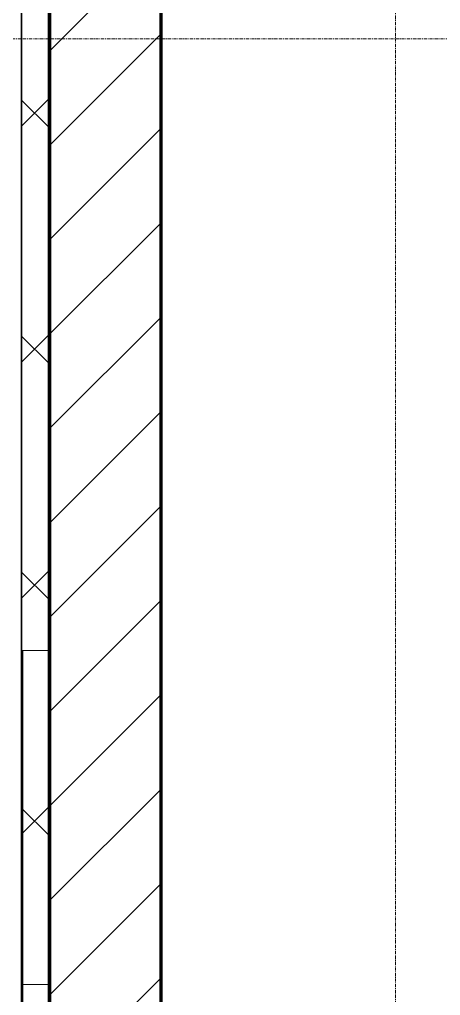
# Model space of a CAD drawing. Header units: millimetres. Extents: x -920231 to -841213, y -17301 to 22361.
# Drawn here: x -869556 to -868799, y -6041 to -4286 of the extents above; entities that cross this region are included whole.
import ezdxf

# ---------------------------------------------------------------- set-up
doc = ezdxf.new("R2010")
doc.units = ezdxf.units.MM
doc.linetypes.add('DPA_Grid _ Level 100', pattern=[10, 5.5, -1.6, 1.3, -1.6])
for name, color, linetype, lineweight in [('A-GLAZ-CURT', 2, 'Continuous', 9), ('A-WALL', 5, 'Continuous', 35), ('A-WALL-FNSH', 2, 'Continuous', 35), ('A-WALL-PATT', 1, 'Continuous', 35), ('S-GRID', 251, 'Continuous', 9)]:
    doc.layers.add(name, color=color, linetype=linetype, lineweight=lineweight)

# ---------------------------------------------------------------- blocks, each defined once
blk = doc.blocks.new('PPLS-PP19_Custom Tile Pattern - Custom Tile Pattern-V46-4230-01 ENLARGED MULTI-PURPOSE LEVEL - REFLECTED CEILING PLAN - SHEET 1')
at = {"layer": 'A-GLAZ-CURT'}
for p, q in [((-300, 0), (-202.3, 0)), ((-300, -2), (-300, 0)), ((-293.1, 0), (-275.8, 0)), ((-275.8, 0), (-293.1, 0)), ((-222.3, 0), (-205, 0)), ((-205, 0), (-222.3, 0)), ((-202.3, 0), (-202.3, -2)), ((-174.2, 0), (-140.7, 0)), ((-174.2, -2), (-174.2, 0)), ((-140.7, 0), (-140.7, -2)), ((-108.4, 0), (-81.7, 0)), ((-108.4, -2), (-108.4, 0)), ((-81.7, 0), (-81.7, -2)), ((-63.8, 0), (-38.4, 0)), ((-63.8, -2), (-63.8, 0)), ((-38.4, 0), (-38.4, -2)), ((-13.9, 0), (9, 0)), ((-13.9, -2), (-13.9, 0)), ((9, 0), (9, -2)), ((34.9, 0), (139.2, 0)), ((34.9, -2), (34.9, 0)), ((139.2, 0), (139.2, -2)), ((139.8, 0), (139.8, -2)), ((170.3, 0), (245, 0)), ((170.3, -2), (170.3, 0)), ((196, 0), (213.3, 0)), ((213.3, 0), (196, 0)), ((230.1, 0), (300, 0)), ((245, 0), (245, -2)), ((295.8, 0), (300, 0)), ((295.8, -2), (295.8, 0)), ((300, 0), (300, -2)), ((-300, -2), (300, -2)), ((-300, -50), (-300, -2)), ((-202.3, -2), (-300, -2)), ((-140.7, -2), (-174.2, -2)), ((-81.7, -2), (-108.4, -2)), ((-38.4, -2), (-63.8, -2)), ((9, -2), (-13.9, -2)), ((139.2, -2), (34.9, -2)), ((245, -2), (170.3, -2)), ((300, -2), (295.8, -2)), ((300, -2), (300, -50)), ((300, -50), (-300, -50))]:
    blk.add_line(p, q, dxfattribs=at)
at = {"layer": 'A-GLAZ-CURT', "flags": 128}
for points in [[(-300, 0), (-291.7, 0), (-283.6, 0), (-275.6, 0), (-267.8, 0), (-260.1, 0), (-252.6, 0), (-245.1, 0), (-237.8, 0), (-230.5, 0), (-223.3, 0), (-216.2, 0), (-209.2, 0), (-202.3, 0)], [(-226.1, 0), (-233, 0), (-239.9, 0), (-247, 0), (-254.2, 0), (-261.6, 0), (-269.1, 0), (-276.7, 0), (-284.4, 0), (-292.1, 0), (-300, 0)], [(-174.2, 0), (-179, 0), (-184, 0), (-189.3, 0), (-194.8, 0), (-200.7, 0), (-206.7, 0), (-213, 0), (-219.5, 0), (-225, 0)]]:
    blk.add_lwpolyline(points, dxfattribs=at)
at = {"layer": 'A-GLAZ-CURT'}
for points, knots in [([(-300, 0), (-284.7, 0), (-236.6, 0), (-184.2, 0), (-151.2, 0), (-140.7, 0)], [-5323.127839, -5323.127839, -5323.127839, -5323.127839, -4502.809032, -2700.551212, -1671.606487, -1671.606487, -1671.606487, -1671.606487]), ([(-225.5, 0), (-243.3, 0), (-267.2, 0), (-294.5, 0), (-300, 0)], [-14883.090856, -14883.090856, -14883.090856, -14883.090856, -13729.592194, -13439.944408, -13439.944408, -13439.944408, -13439.944408]), ([(-225, 0), (-228.8, 0), (-238.6, 0), (-255.2, 0), (-262.6, 0), (-264.9, 0), (-265.4, 0)], [-1062.354122, -1062.354122, -1062.354122, -1062.354122, -858.079193, -543.655514, -208.940337, 0, 0, 0, 0]), ([(-258.6, 0), (-257.9, 0), (-254.3, 0), (-242.2, 0), (-231.3, 0), (-225.2, 0)], [-5722.54675, -5722.54675, -5722.54675, -5722.54675, -5657.471696, -5413.335975, -5069.638732, -5069.638732, -5069.638732, -5069.638732]), ([(-133.8, 0), (-135.5, 0), (-137.8, 0), (-149.3, 0), (-162, 0), (-177.9, 0), (-199.5, 0), (-216.6, 0), (-231.3, 0), (-233.5, 0), (-234, 0)], [-2731.647847, -2731.647847, -2731.647847, -2731.647847, -2418.507304, -2308.929706, -2113.765672, -1763.376603, -1422.553702, -978.033455, -846.069444, -682.911962, -682.911962, -682.911962, -682.911962]), ([(-233.5, 0), (-233.4, 0), (-232.4, 0), (-230.7, 0), (-225.3, 0), (-223.6, 0)], [-455.274641, -455.274641, -455.274641, -455.274641, -440.605512, -119.536984, 0, 0, 0, 0]), ([(-143, 0), (-164, 0), (-190.9, 0), (-221.3, 0), (-225, 0)], [-16903.495882, -16903.495882, -16903.495882, -16903.495882, -15131.813646, -14894.375603, -14894.375603, -14894.375603, -14894.375603]), ([(-225, 0), (-224.1, 0), (-220, 0), (-213.1, 0), (-200.2, 0), (-185.8, 0), (-171.8, 0), (-158.7, 0), (-157.2, 0)], [-5065.834793, -5065.834793, -5065.834793, -5065.834793, -5017.494783, -4832.723979, -4666.091899, -4349.945572, -4000.813434, -3840.635403, -3840.635403, -3840.635403, -3840.635403]), ([(-142, 0), (-143.1, 0), (-147.7, 0), (-147.7, 0), (-158.7, 0), (-174, 0), (-185.6, 0), (-205.5, 0), (-218.6, 0), (-225, 0)], [-3046.080328, -3046.080328, -3046.080328, -3046.080328, -2919.378265, -2477.344047, -2237.412286, -2029.680487, -1755.085331, -1400.429864, -1062.575795, -1062.575795, -1062.575795, -1062.575795]), ([(-223.6, 0), (-219.4, 0), (-206.2, 0), (-188.6, 0), (-169, 0), (-154.5, 0), (-145.2, 0), (-141.9, 0)], [-5463.295695, -5463.295695, -5463.295695, -5463.295695, -5161.076232, -4739.070012, -4465.409639, -4149.119819, -3966.461196, -3966.461196, -3966.461196, -3966.461196]), ([(-152.3, 0), (-151, 0), (-148.2, 0), (-144.7, 0), (-142, 0)], [-3494.978217, -3494.978217, -3494.978217, -3494.978217, -3371.022232, -3264.540092, -3264.540092, -3264.540092, -3264.540092]), ([(-118.8, 0), (-121.9, 0), (-126.3, 0), (-137, 0), (-147.5, 0), (-150, 0), (-150.6, 0)], [-5938.474035, -5938.474035, -5938.474035, -5938.474035, -5700.061948, -5508.838257, -5298.784692, -5196.16478, -5196.16478, -5196.16478, -5196.16478]), ([(-150.3, 0), (-150.1, 0), (-147.7, 0), (-142.6, 0), (-127.3, 0), (-107.3, 0), (-90.4, 0), (-75.3, 0), (-68.4, 0), (-65.1, 0), (-63.6, 0)], [-4948.728362, -4948.728362, -4948.728362, -4948.728362, -4883.323924, -4440.880425, -4054.690705, -3793.097032, -3402.597032, -3144.956779, -3050.982048, -2969.237017, -2969.237017, -2969.237017, -2969.237017]), ([(-26.8, 0), (-27.8, 0), (-36.2, 0), (-53.5, 0), (-78.2, 0), (-110.9, 0), (-130.5, 0), (-147.7, 0), (-149.1, 0)], [-8718.362214, -8718.362214, -8718.362214, -8718.362214, -8532.293389, -8073.216054, -7508.296369, -7004.680444, -6449.282163, -6277.220794, -6277.220794, -6277.220794, -6277.220794]), ([(-148.2, 0), (-146.9, 0), (-144.4, 0), (-142.5, 0), (-141.9, 0)], [-6162.058746, -6162.058746, -6162.058746, -6162.058746, -6017.569127, -5937.86522, -5937.86522, -5937.86522, -5937.86522]), ([(-86.2, 0), (-91.4, 0), (-104.1, 0), (-122.6, 0), (-139, 0), (-146.1, 0), (-146.9, 0)], [-1681.3698, -1681.3698, -1681.3698, -1681.3698, -1374.161226, -945.742622, -741.901385, -489.130243, -489.130243, -489.130243, -489.130243]), ([(-146.7, 0), (-146.6, 0), (-145.5, 0), (-135.7, 0), (-128.3, 0), (-125.2, 0)], [-420.34245, -420.34245, -420.34245, -420.34245, -406.956646, -290.263673, 0, 0, 0, 0]), ([(-108.4, 0), (-116.5, 0), (-127.6, 0), (-139.5, 0), (-141.9, 0)], [-17961.803277, -17961.803277, -17961.803277, -17961.803277, -17136.203329, -16932.747401, -16932.747401, -16932.747401, -16932.747401]), ([(-141.7, 0), (-139, 0), (-136.9, 0), (-133.9, 0), (-128.8, 0), (-126.5, 0)], [-5928.486305, -5928.486305, -5928.486305, -5928.486305, -5560.701257, -5364.112219, -5231.017328, -5231.017328, -5231.017328, -5231.017328]), ([(-140.8, 0), (-139, 0), (-133.9, 0), (-127.3, 0), (-124.2, 0), (-123.4, 0), (-123.3, 0)], [-3945.713557, -3945.713557, -3945.713557, -3945.713557, -3839.893365, -3647.167523, -3488.92562, -3439.852845, -3439.852845, -3439.852845, -3439.852845]), ([(-134.2, 0), (-133.4, 0), (-130.4, 0), (-117.3, 0), (-95.5, 0), (-85, 0), (-81.7, 0)], [-7671.276312, -7671.276312, -7671.276312, -7671.276312, -7293.749979, -6839.55839, -6236.997189, -5931.848349, -5931.848349, -5931.848349, -5931.848349]), ([(-127.4, 0), (-131.6, 0), (-133.1, 0), (-134.1, 0), (-134.1, 0)], [-8540.990293, -8540.990293, -8540.990293, -8540.990293, -8266.114998, -8251.085632, -8251.085632, -8251.085632, -8251.085632]), ([(-120.1, 0), (-120.1, 0), (-120.2, 0), (-121.3, 0), (-129.2, 0), (-133.8, 0)], [-2933.992132, -2933.992132, -2933.992132, -2933.992132, -2920.575025, -2840.280255, -2731.647847, -2731.647847, -2731.647847, -2731.647847]), ([(-113.4, 0), (-113.5, 0), (-114.1, 0), (-119.7, 0), (-125.4, 0), (-127, 0), (-127.4, 0)], [-323.250712, -323.250712, -323.250712, -323.250712, -282.672656, -98.539552, -24.539552, 0, 0, 0, 0]), ([(-126.5, 0), (-122.4, 0), (-108.7, 0), (-86.7, 0), (-63.4, 0), (-54.4, 0), (-48.5, 0), (-30.8, 0), (-18, 0), (8.6, 0), (15, 0), (22.9, 0), (31, 0), (39, 0), (51.2, 0), (58.7, 0), (61.3, 0), (61.5, 0)], [-5231.017328, -5231.017328, -5231.017328, -5231.017328, -4994.692869, -4542.524482, -4008.285538, -3689.699207, -3546.54457, -3315.260113, -2864.387349, -2439.246196, -2084.094819, -1956.422387, -1818.904206, -1645.594513, -1443.202566, -1228.752106, -1120.932285, -1120.932285, -1120.932285, -1120.932285]), ([(-125.2, 0), (-124.9, 0), (-122, 0), (-113, 0), (-98.9, 0), (-85.3, 0), (-71.7, 0), (-65.9, 0), (-65.1, 0)], [-3362.7396, -3362.7396, -3362.7396, -3362.7396, -3342.215224, -3074.362186, -2902.289527, -2605.247022, -2322.099534, -2241.8264, -2241.8264, -2241.8264, -2241.8264]), ([(-122.1, 0), (-122, 0), (-121.7, 0), (-121.2, 0), (-120.9, 0)], [-3136.336417, -3136.336417, -3136.336417, -3136.336417, -3110.304437, -3035.164275, -3035.164275, -3035.164275, -3035.164275]), ([(-58.9, 0), (-59.7, 0), (-65.8, 0), (-81.2, 0), (-99.5, 0), (-114, 0), (-117.3, 0), (-118.8, 0)], [-1109.939601, -1109.939601, -1109.939601, -1109.939601, -1060.00838, -740.068933, -229.489605, -116.330425, 0, 0, 0, 0]), ([(-63.8, 0), (-70, 0), (-86.3, 0), (-107.8, 0), (-116.8, 0), (-117.7, 0)], [-2747.631049, -2747.631049, -2747.631049, -2747.631049, -2193.204658, -1433.981041, -969.752135, -969.752135, -969.752135, -969.752135]), ([(-117.7, 0), (-117.1, 0), (-114.7, 0), (-113.4, 0), (-113.4, 0)], [-808.126779, -808.126779, -808.126779, -808.126779, -394.672656, -330.797262, -330.797262, -330.797262, -330.797262]), ([(-115.8, 0), (-115, 0), (-110.4, 0), (-96.8, 0), (-71.3, 0), (-42.5, 0), (-12.8, 0), (4.2, 0), (9.6, 0), (10.1, 0), (10.2, 0)], [-5724.064692, -5724.064692, -5724.064692, -5724.064692, -5430.283136, -5103.229623, -4799.173296, -4065.652676, -3589.737505, -3285.047089, -3066.359526, -3044.715262, -3044.715262, -3044.715262, -3044.715262]), ([(-58.9, 0), (-63.3, 0), (-76, 0), (-94, 0), (-112, 0), (-114.9, 0), (-115.6, 0)], [-1445.987834, -1445.987834, -1445.987834, -1445.987834, -1208.454564, -789.402658, -501.969187, -243.577221, -243.577221, -243.577221, -243.577221]), ([(-64, 0), (-64.1, 0), (-72.5, 0), (-80.6, 0), (-86.2, 0)], [-2171.769325, -2171.769325, -2171.769325, -2171.769325, -2007.031671, -1681.3698, -1681.3698, -1681.3698, -1681.3698]), ([(-59.4, 0), (-62.1, 0), (-71.8, 0), (-77.8, 0), (-82.7, 0), (-83.3, 0), (-83.3, 0)], [-2144.571912, -2144.571912, -2144.571912, -2144.571912, -2006.592567, -1646.621388, -1424.436217, -1393.971743, -1393.971743, -1393.971743, -1393.971743]), ([(-83.3, 0), (-83.3, 0), (-82.9, 0), (-76.1, 0), (-63, 0), (-48.1, 0), (-36.5, 0), (-33.6, 0), (-29.9, 0), (-28.6, 0)], [-1393.4169, -1393.4169, -1393.4169, -1393.4169, -1353.722004, -1274.333717, -1073.56893, -651.549973, -296.515819, -83.513472, 0, 0, 0, 0]), ([(31.2, 0), (26, 0), (12, 0), (-16.9, 0), (-47.4, 0), (-65.3, 0), (-66.3, 0), (-66.3, 0)], [-4496.803627, -4496.803627, -4496.803627, -4496.803627, -4222.080604, -3745.412743, -2981.410125, -2542.574734, -2526.906796, -2526.906796, -2526.906796, -2526.906796]), ([(-65.5, 0), (-65.3, 0), (-63.8, 0), (-61.9, 0), (-60, 0)], [-2362.748727, -2362.748727, -2362.748727, -2362.748727, -2315.303971, -2034.432589, -2034.432589, -2034.432589, -2034.432589]), ([(-59, 0), (-57.7, 0), (-51.7, 0), (-43.5, 0), (-38.4, 0)], [-1983.915138, -1983.915138, -1983.915138, -1983.915138, -1809.437387, -1213.642243, -1213.642243, -1213.642243, -1213.642243]), ([(-29, 0), (-34, 0), (-43.7, 0), (-53.6, 0), (-58.7, 0), (-58.9, 0)], [-2680.714891, -2680.714891, -2680.714891, -2680.714891, -2413.671296, -2161.752162, -2152.844946, -2152.844946, -2152.844946, -2152.844946]), ([(-36.3, 0), (-36.4, 0), (-37.3, 0), (-45, 0), (-46, 0), (-54, 0), (-58.7, 0)], [-1855.773136, -1855.773136, -1855.773136, -1855.773136, -1810.870157, -1672.078046, -1405.135169, -1113.463882, -1113.463882, -1113.463882, -1113.463882]), ([(9.3, 0), (9.1, 0), (7.6, 0), (2.6, 0), (-12.2, 0), (-25.6, 0), (-40, 0), (-51.8, 0), (-57.9, 0), (-58, 0)], [-2922.926651, -2922.926651, -2922.926651, -2922.926651, -2882.788014, -2720.818881, -2518.50168, -2125.455881, -1792.521578, -1466.981642, -1461.463326, -1461.463326, -1461.463326, -1461.463326]), ([(-57.9, 0), (-56.6, 0), (-54.4, 0), (-45.2, 0), (-40.8, 0), (-40.5, 0), (-40.4, 0)], [-2845.518808, -2845.518808, -2845.518808, -2845.518808, -2734.127174, -2474.780881, -2410.990208, -2350.645972, -2350.645972, -2350.645972, -2350.645972]), ([(76.6, 0), (74.8, 0), (67.7, 0), (53.5, 0), (37, 0), (24.1, 0), (12.8, 0), (-2.9, 0), (-20.6, 0), (-32.8, 0), (-44.9, 0), (-51.4, 0), (-51.8, 0)], [-3095.572228, -3095.572228, -3095.572228, -3095.572228, -2950.589685, -2634.532728, -2313.748533, -2106.613311, -1925.670641, -1617.263037, -1290.787923, -1039.307308, -819.71621, -644.910881, -644.910881, -644.910881, -644.910881]), ([(-51.8, 0), (-51.8, 0), (-51.8, 0), (-47.4, 0), (-46, 0), (-40.2, 0), (-36.8, 0)], [-632.814994, -632.814994, -632.814994, -632.814994, -627.965721, -508.377888, -260.442412, 0, 0, 0, 0]), ([(-36.8, 0), (-32.4, 0), (-19.2, 0), (8.8, 0), (43.4, 0), (70.9, 0), (82.1, 0), (83.7, 0)], [-6191.144455, -6191.144455, -6191.144455, -6191.144455, -5862.463379, -5340.621928, -4573.028122, -4094.177415, -3869.465285, -3869.465285, -3869.465285, -3869.465285]), ([(-36.3, 0), (-36.3, 0), (-34.7, 0), (-28.9, 0), (-27, 0), (-26.5, 0)], [-9150.272121, -9150.272121, -9150.272121, -9150.272121, -9057.163041, -8919.836787, -8834.607043, -8834.607043, -8834.607043, -8834.607043]), ([(30.8, 0), (29.3, 0), (20.1, 0), (3.5, 0), (-16.6, 0), (-34.8, 0), (-36, 0)], [-10462.034656, -10462.034656, -10462.034656, -10462.034656, -10363.088938, -9884.23066, -9424.652049, -9182.880979, -9182.880979, -9182.880979, -9182.880979]), ([(-33.3, 0), (-33.3, 0), (-32.9, 0), (-31.2, 0), (-30.5, 0)], [-2415.024266, -2415.024266, -2415.024266, -2415.024266, -2357.633367, -2323.618664, -2323.618664, -2323.618664, -2323.618664]), ([(70.6, 0), (66.2, 0), (55.8, 0), (39.6, 0), (24.7, 0), (2.6, 0), (-17.8, 0), (-30.6, 0), (-31.8, 0), (-32, 0)], [-4647.237329, -4647.237329, -4647.237329, -4647.237329, -4326.416877, -4098.545751, -3766.694881, -3333.063701, -2994.501669, -2698.150104, -2614.070998, -2614.070998, -2614.070998, -2614.070998]), ([(-30.6, 0), (-29.5, 0), (-23.4, 0), (-15.8, 0), (-15.2, 0)], [-54150.414002, -54150.414002, -54150.414002, -54150.414002, -53749.15266, -53717.791567, -53717.791567, -53717.791567, -53717.791567]), ([(-13.9, 0), (-15.1, 0), (-18.4, 0), (-26.3, 0), (-30, 0), (-30.5, 0)], [-55123.81448, -55123.81448, -55123.81448, -55123.81448, -54789.006179, -54461.685999, -54258.56961, -54258.56961, -54258.56961, -54258.56961]), ([(-30.5, 0), (-27.1, 0), (-17.8, 0), (6, 0), (22.1, 0), (37.4, 0), (45.9, 0), (57.8, 0), (64.5, 0), (72.7, 0), (75.2, 0), (76, 0), (76.2, 0)], [-2323.618664, -2323.618664, -2323.618664, -2323.618664, -2142.497158, -1716.209403, -1206.526904, -1089.329421, -901.315459, -753.071572, -495.328968, -421.953223, -334.951786, -290.452333, -290.452333, -290.452333, -290.452333]), ([(8.3, 0), (8.2, 0), (7.2, 0), (0.3, 0), (-13.9, 0), (-24.9, 0), (-29, 0)], [-3574.286521, -3574.286521, -3574.286521, -3574.286521, -3526.962355, -3285.499107, -2903.012179, -2680.714891, -2680.714891, -2680.714891, -2680.714891]), ([(-28.6, 0), (-26.9, 0), (-20.3, 0), (-11.5, 0), (2.1, 0), (13.2, 0), (21.1, 0), (24.3, 0), (24.6, 0)], [-5361.429781, -5361.429781, -5361.429781, -5361.429781, -5261.36855, -5050.479954, -4785.90057, -4596.498881, -4445.288762, -4390.018769, -4390.018769, -4390.018769, -4390.018769]), ([(-15.2, 0), (-13.1, 0), (7.5, 0), (42.8, 0), (88.7, 0), (120.6, 0), (138.3, 0), (138.5, 0)], [-461.142613, -461.142613, -461.142613, -461.142613, -429.606584, -390.253598, -346.313304, -291.370682, -290.5735, -290.5735, -290.5735, -290.5735]), ([(103.1, 0), (101.1, 0), (86.3, 0), (63.3, 0), (35.8, 0), (18.6, 0), (11.6, 0), (9, 0)], [-375.435014, -375.435014, -375.435014, -375.435014, -369.147452, -330.153101, -307.516438, -285.83788, -269.307637, -269.307637, -269.307637, -269.307637]), ([(24.4, 0), (24.1, 0), (20.8, 0), (15.5, 0), (10.8, 0), (9.6, 0)], [-4349.978466, -4349.978466, -4349.978466, -4349.978466, -4306.476363, -4080.000647, -3772.857994, -3772.857994, -3772.857994, -3772.857994]), ([(18.2, 0), (19.1, 0), (22.1, 0), (23.8, 0), (24.3, 0)], [-5700.113719, -5700.113719, -5700.113719, -5700.113719, -5554.232259, -5468.657633, -5468.657633, -5468.657633, -5468.657633]), ([(114.4, 0), (114.2, 0), (112.1, 0), (105.4, 0), (92.4, 0), (85.6, 0), (74.4, 0), (62.3, 0), (51.8, 0), (43.8, 0), (29.5, 0), (20.7, 0), (18.9, 0), (18.2, 0)], [-8148.58938, -8148.58938, -8148.58938, -8148.58938, -8105.191388, -7723.759874, -7531.75727, -7135.649961, -6924.452779, -6738.82075, -6548.303034, -6314.283804, -6135.05769, -5972.647715, -5832.674503, -5832.674503, -5832.674503, -5832.674503]), ([(27.4, 0), (27.9, 0), (29.5, 0), (38.1, 0), (53.4, 0), (71.7, 0), (84.8, 0), (86, 0), (92.5, 0), (94.3, 0)], [-5037.309798, -5037.309798, -5037.309798, -5037.309798, -4887.603822, -4705.298446, -4353.683244, -3960.84581, -3759.045785, -3336.541051, -2783.776468, -2783.776468, -2783.776468, -2783.776468]), ([(53.2, 0), (53.1, 0), (52.2, 0), (45, 0), (36.5, 0), (30.8, 0)], [-622.740158, -622.740158, -622.740158, -622.740158, -566.066452, -360.610861, 0, 0, 0, 0]), ([(136.4, 0), (121.7, 0), (86.9, 0), (51.2, 0), (31.2, 0)], [-106.750556, -106.750556, -106.750556, -106.750556, -59.610984, 0, 0, 0, 0]), ([(34.9, 0), (38.3, 0), (49.1, 0), (71.9, 0), (93.4, 0), (104.7, 0), (106.1, 0)], [-133.562983, -133.562983, -133.562983, -133.562983, -118.513713, -97.899267, -63.759246, -58.924846, -58.924846, -58.924846, -58.924846]), ([(168.4, 0), (167.7, 0), (162.5, 0), (147, 0), (109.8, 0), (76.9, 0), (57.8, 0), (46.5, 0), (41.2, 0), (36, 0), (35.5, 0), (35.5, 0)], [-543.375029, -543.375029, -543.375029, -543.375029, -530.793311, -458.593899, -401.860199, -357.622665, -341.267687, -334.000314, -326.15566, -319.318397, -317.489778, -317.489778, -317.489778, -317.489778]), ([(36.3, 0), (37.8, 0), (48.8, 0), (64.8, 0), (87.2, 0), (101.5, 0), (106.5, 0)], [-314.598523, -314.598523, -314.598523, -314.598523, -305.899624, -287.17622, -249.500363, -226.039875, -226.039875, -226.039875, -226.039875]), ([(61.5, 0), (61.5, 0), (61.2, 0), (54.6, 0), (53.7, 0), (53.6, 0)], [-1113.311073, -1113.311073, -1113.311073, -1113.311073, -1096.402191, -891.204116, -747.28819, -747.28819, -747.28819, -747.28819]), ([(76.2, 0), (75.6, 0), (73.6, 0), (71, 0), (70.6, 0)], [-193.634889, -193.634889, -193.634889, -193.634889, -31.537676, 0, 0, 0, 0]), ([(94.4, 0), (94.4, 0), (94.6, 0), (99.1, 0), (109, 0), (120.8, 0), (139.9, 0), (163.3, 0), (185.2, 0), (193.6, 0), (194.7, 0), (194.8, 0)], [-2348.345796, -2348.345796, -2348.345796, -2348.345796, -2310.419338, -2233.599744, -2052.234781, -1843.028543, -1530.39897, -1095.004608, -529.74427, -295.064701, -265.121568, -265.121568, -265.121568, -265.121568]), ([(106.7, 0), (106.4, 0), (105.5, 0), (105.2, 0), (105.2, 0)], [-8983.917741, -8983.917741, -8983.917741, -8983.917741, -8966.157302, -8929.495943, -8929.495943, -8929.495943, -8929.495943]), ([(107.2, 0), (113.5, 0), (126.5, 0), (132.4, 0), (134.6, 0)], [-224.831837, -224.831837, -224.831837, -224.831837, -194.761443, -152.241002, -152.241002, -152.241002, -152.241002]), ([(107.2, 0), (112.6, 0), (119, 0), (128.8, 0), (129, 0), (129, 0)], [-57.696649, -57.696649, -57.696649, -57.696649, -39.050993, -35.895543, -35.445596, -35.445596, -35.445596, -35.445596]), ([(129, 0), (129, 0), (124.4, 0), (122.4, 0), (116, 0), (110.6, 0), (107.2, 0)], [-35.354907, -35.354907, -35.354907, -35.354907, -31.430235, -22.807238, -15.488593, -4.371226, -4.371226, -4.371226, -4.371226]), ([(107.8, 0), (108, 0), (111.4, 0), (112.7, 0), (113.6, 0)], [-8834.78638, -8834.78638, -8834.78638, -8834.78638, -8814.835624, -8577.462505, -8577.462505, -8577.462505, -8577.462505]), ([(157.9, 0), (156.8, 0), (151.7, 0), (143.3, 0), (134, 0), (126.2, 0), (118.6, 0), (114.2, 0), (112.2, 0), (108.1, 0), (108, 0)], [-10292.955006, -10292.955006, -10292.955006, -10292.955006, -10098.273015, -9847.788484, -9677.714971, -9567.007022, -9453.21225, -9220.200448, -9012.77275, -9006.33563, -9006.33563, -9006.33563, -9006.33563]), ([(193.8, 0), (193.3, 0), (190.1, 0), (183.1, 0), (171, 0), (161.9, 0), (161.3, 0), (158.4, 0), (157.9, 0), (157.8, 0)], [-11665.349007, -11665.349007, -11665.349007, -11665.349007, -11565.880756, -11105.624034, -10839.086983, -10768.332124, -10666.779182, -10580.760289, -10550.278881, -10550.278881, -10550.278881, -10550.278881]), ([(300, 0), (286.5, 0), (254.2, 0), (207.1, 0), (177.4, 0), (159.3, 0), (158.3, 0), (158.3, 0)], [-285.253232, -285.253232, -285.253232, -285.253232, -244.693688, -187.987675, -143.776725, -129.632772, -123.352749, -123.352749, -123.352749, -123.352749]), ([(159.1, 0), (159.1, 0), (160.8, 0), (165.2, 0), (174.2, 0), (186, 0), (208.8, 0), (219.4, 0), (230.1, 0)], [-115.643202, -115.643202, -115.643202, -115.643202, -114.681583, -87.660824, -65.295536, -41.623857, -24.459831, 0, 0, 0, 0]), ([(215.2, 0), (214.6, 0), (210.5, 0), (204, 0), (187.5, 0), (175.3, 0), (169.5, 0)], [-203.825446, -203.825446, -203.825446, -203.825446, -198.527383, -184.406837, -162.427601, -142.916156, -142.916156, -142.916156, -142.916156]), ([(170.3, 0), (170.4, 0), (171.5, 0), (172.2, 0), (172.4, 0)], [-59.471458, -59.471458, -59.471458, -59.471458, -56.742688, -29.735729, -29.735729, -29.735729, -29.735729]), ([(172.1, 0), (177.7, 0), (187.9, 0), (201.1, 0), (207.5, 0), (214, 0), (215.1, 0)], [-255.364076, -255.364076, -255.364076, -255.364076, -237.955587, -223.92608, -215.862851, -208.75215, -208.75215, -208.75215, -208.75215]), ([(273.3, 0), (270.3, 0), (253.2, 0), (230.5, 0), (220, 0), (219, 0)], [-12061.245741, -12061.245741, -12061.245741, -12061.245741, -11905.454923, -11162.864862, -10859.773777, -10859.773777, -10859.773777, -10859.773777]), ([(219.8, 0), (220.8, 0), (227.7, 0), (240.3, 0), (245, 0)], [-10674.31991, -10674.31991, -10674.31991, -10674.31991, -10511.382485, -9932.504441, -9932.504441, -9932.504441, -9932.504441]), ([(284.8, 0), (284.8, 0), (285.2, 0), (287.5, 0), (293.6, 0), (297.8, 0), (300, 0)], [-4096.535135, -4096.535135, -4096.535135, -4096.535135, -4053.389046, -3959.664717, -3862.421465, -3746.95702, -3746.95702, -3746.95702, -3746.95702]), ([(295.8, 0), (294.2, 0), (290.9, 0), (286.7, 0), (285.8, 0)], [-4679.165325, -4679.165325, -4679.165325, -4679.165325, -4358.271401, -4213.061173, -4213.061173, -4213.061173, -4213.061173])]:
    blk.add_open_spline(points, degree=3, knots=knots, dxfattribs=at)
for points in [[(-141.9, 0), (-141, 0), (-139.9, 0), (-138.6, 0)], [(-137.9, 0), (-139.2, 0), (-140.5, 0), (-141.7, 0)], [(-63.6, 0), (-61.8, 0), (-60, 0), (-58.7, 0)], [(-39.8, 0), (-39.1, 0), (-38.1, 0), (-37.4, 0)], [(24.9, 0), (25.5, 0), (25.9, 0), (26.1, 0)], [(80.3, 0), (79.6, 0), (78.3, 0), (76.6, 0)], [(84.1, 0), (83.5, 0), (82.4, 0), (81.7, 0)], [(106.8, 0), (105.6, 0), (104.3, 0), (103.1, 0)], [(105.3, 0), (105.4, 0), (106.2, 0), (107, 0)], [(195.1, 0), (194.9, 0), (194.4, 0), (193.8, 0)], [(300, 0), (291.2, 0), (282.4, 0), (273.5, 0)]]:
    blk.add_open_spline(points, degree=3, dxfattribs=at)
blk = doc.blocks.new('PPLS-PP19_Custom Tile Pattern - Custom Tile Pattern-V47-4230-01 ENLARGED MULTI-PURPOSE LEVEL - REFLECTED CEILING PLAN - SHEET 1')
at = {"layer": 'A-GLAZ-CURT'}
for p, q in [((-300, 0), (-202.3, 0)), ((-300, -2), (-300, 0)), ((-293.1, 0), (-275.8, 0)), ((-275.8, 0), (-293.1, 0)), ((-222.3, 0), (-205, 0)), ((-205, 0), (-222.3, 0)), ((-202.3, 0), (-202.3, -2)), ((-174.2, 0), (-140.7, 0)), ((-174.2, -2), (-174.2, 0)), ((-140.7, 0), (-140.7, -2)), ((-108.4, 0), (-81.7, 0)), ((-108.4, -2), (-108.4, 0)), ((-81.7, 0), (-81.7, -2)), ((-63.8, 0), (-38.4, 0)), ((-63.8, -2), (-63.8, 0)), ((-38.4, 0), (-38.4, -2)), ((-13.9, 0), (9, 0)), ((-13.9, -2), (-13.9, 0)), ((9, 0), (9, -2)), ((34.9, 0), (139.2, 0)), ((34.9, -2), (34.9, 0)), ((139.2, 0), (139.2, -2)), ((139.8, 0), (139.8, -2)), ((170.3, 0), (245, 0)), ((170.3, -2), (170.3, 0)), ((196, 0), (213.3, 0)), ((213.3, 0), (196, 0)), ((230.1, 0), (300, 0)), ((245, 0), (245, -2)), ((295.8, 0), (300, 0)), ((295.8, -2), (295.8, 0)), ((300, 0), (300, -2)), ((-300, -2), (300, -2)), ((-300, -50), (-300, -2)), ((-202.3, -2), (-300, -2)), ((-140.7, -2), (-174.2, -2)), ((-81.7, -2), (-108.4, -2)), ((-38.4, -2), (-63.8, -2)), ((9, -2), (-13.9, -2)), ((139.2, -2), (34.9, -2)), ((245, -2), (170.3, -2)), ((300, -2), (295.8, -2)), ((300, -2), (300, -50)), ((300, -50), (-300, -50))]:
    blk.add_line(p, q, dxfattribs=at)
at = {"layer": 'A-GLAZ-CURT', "flags": 128}
for points in [[(-300, 0), (-291.7, 0), (-283.6, 0), (-275.6, 0), (-267.8, 0), (-260.1, 0), (-252.6, 0), (-245.1, 0), (-237.8, 0), (-230.5, 0), (-223.3, 0), (-216.2, 0), (-209.2, 0), (-202.3, 0)], [(-174.2, 0), (-179, 0), (-184, 0), (-189.3, 0), (-194.8, 0), (-200.7, 0), (-206.7, 0), (-213, 0), (-219.5, 0), (-226.1, 0), (-233, 0), (-239.9, 0), (-247, 0), (-254.2, 0), (-261.6, 0), (-269.1, 0), (-276.7, 0), (-284.4, 0), (-292.1, 0), (-300, 0)]]:
    blk.add_lwpolyline(points, dxfattribs=at)
at = {"layer": 'A-GLAZ-CURT'}
for points, knots in [([(-300, 0), (-284.7, 0), (-265.2, 0), (-247.5, 0), (-243.6, 0)], [-5323.127839, -5323.127839, -5323.127839, -5323.127839, -4502.809032, -4264.555545, -4264.555545, -4264.555545, -4264.555545]), ([(-243.8, 0), (-256.3, 0), (-274.5, 0), (-294.5, 0), (-300, 0)], [-14498.251803, -14498.251803, -14498.251803, -14498.251803, -13729.592194, -13439.944408, -13439.944408, -13439.944408, -13439.944408]), ([(-137.9, 0), (-140.6, 0), (-147.7, 0), (-147.7, 0), (-158.7, 0), (-174, 0), (-185.6, 0), (-209.8, 0), (-232, 0), (-255.2, 0), (-262.6, 0), (-264.9, 0), (-265.4, 0)], [-3187.727384, -3187.727384, -3187.727384, -3187.727384, -2919.378265, -2477.344047, -2237.412286, -2029.680487, -1755.085331, -1400.429864, -858.079193, -543.655514, -208.940337, 0, 0, 0, 0]), ([(-258.6, 0), (-257.9, 0), (-254.3, 0), (-248.6, 0), (-244, 0)], [-5722.54675, -5722.54675, -5722.54675, -5722.54675, -5657.471696, -5413.335975, -5413.335975, -5413.335975, -5413.335975]), ([(-160.7, 0), (-177.1, 0), (-203.6, 0), (-233.4, 0), (-243.7, 0)], [-16422.447066, -16422.447066, -16422.447066, -16422.447066, -15131.813646, -14501.277912, -14501.277912, -14501.277912, -14501.277912]), ([(-243.7, 0), (-236.5, 0), (-225.9, 0), (-213.1, 0), (-200.2, 0), (-185.8, 0), (-173.1, 0), (-162.5, 0), (-160.8, 0)], [-5406.318065, -5406.318065, -5406.318065, -5406.318065, -5017.494783, -4832.723979, -4666.091899, -4349.945572, -4000.813434, -3917.448111, -3917.448111, -3917.448111, -3917.448111]), ([(-242.9, 0), (-217.6, 0), (-181.2, 0), (-151.2, 0), (-140.7, 0)], [-4249.150971, -4249.150971, -4249.150971, -4249.150971, -2700.551212, -1671.606487, -1671.606487, -1671.606487, -1671.606487]), ([(-133.8, 0), (-135.5, 0), (-137.8, 0), (-149.3, 0), (-162, 0), (-177.9, 0), (-199.5, 0), (-216.6, 0), (-231.3, 0), (-233.5, 0), (-234, 0)], [-2731.647847, -2731.647847, -2731.647847, -2731.647847, -2418.507304, -2308.929706, -2113.765672, -1763.376603, -1422.553702, -978.033455, -846.069444, -682.911962, -682.911962, -682.911962, -682.911962]), ([(-233.5, 0), (-233.4, 0), (-232.4, 0), (-230.7, 0), (-225.3, 0), (-223.6, 0)], [-455.274641, -455.274641, -455.274641, -455.274641, -440.605512, -119.536984, 0, 0, 0, 0]), ([(-223.6, 0), (-219.4, 0), (-206.2, 0), (-188.6, 0), (-169, 0), (-152.1, 0), (-136.8, 0), (-127.3, 0), (-124.2, 0), (-123.4, 0), (-123.3, 0)], [-5463.295695, -5463.295695, -5463.295695, -5463.295695, -5161.076232, -4739.070012, -4465.409639, -4149.119819, -3839.893365, -3647.167523, -3488.92562, -3439.852845, -3439.852845, -3439.852845, -3439.852845]), ([(-108.4, 0), (-116.5, 0), (-133, 0), (-151.6, 0), (-160.6, 0)], [-17961.803277, -17961.803277, -17961.803277, -17961.803277, -17136.203329, -16424.526067, -16424.526067, -16424.526067, -16424.526067]), ([(-152.3, 0), (-151, 0), (-147.7, 0), (-143.6, 0), (-138.6, 0)], [-3494.978217, -3494.978217, -3494.978217, -3494.978217, -3371.022232, -3227.460399, -3227.460399, -3227.460399, -3227.460399]), ([(-118.8, 0), (-121.9, 0), (-126.3, 0), (-137, 0), (-147.5, 0), (-150, 0), (-150.6, 0)], [-5938.474035, -5938.474035, -5938.474035, -5938.474035, -5700.061948, -5508.838257, -5298.784692, -5196.16478, -5196.16478, -5196.16478, -5196.16478]), ([(-150.3, 0), (-150.1, 0), (-147.7, 0), (-142.6, 0), (-127.3, 0), (-107.3, 0), (-92, 0), (-80.7, 0), (-77.5, 0)], [-4948.728362, -4948.728362, -4948.728362, -4948.728362, -4883.323924, -4440.880425, -4054.690705, -3793.097032, -3402.597032, -3232.551396, -3232.551396, -3232.551396, -3232.551396]), ([(-77.8, 0), (-78.7, 0), (-88.6, 0), (-110.9, 0), (-130.5, 0), (-147.7, 0), (-149.1, 0)], [-7555.913918, -7555.913918, -7555.913918, -7555.913918, -7508.296369, -7004.680444, -6449.282163, -6277.220794, -6277.220794, -6277.220794, -6277.220794]), ([(-148.2, 0), (-146.9, 0), (-140.1, 0), (-137.3, 0), (-133.9, 0), (-128.8, 0), (-126.5, 0)], [-6162.058746, -6162.058746, -6162.058746, -6162.058746, -6017.569127, -5560.701257, -5364.112219, -5231.017328, -5231.017328, -5231.017328, -5231.017328]), ([(-86.2, 0), (-91.4, 0), (-104.1, 0), (-122.6, 0), (-139, 0), (-146.1, 0), (-146.9, 0)], [-1681.3698, -1681.3698, -1681.3698, -1681.3698, -1374.161226, -945.742622, -741.901385, -489.130243, -489.130243, -489.130243, -489.130243]), ([(-146.7, 0), (-146.6, 0), (-145.5, 0), (-135.7, 0), (-128.3, 0), (-125.2, 0)], [-420.34245, -420.34245, -420.34245, -420.34245, -406.956646, -290.263673, 0, 0, 0, 0]), ([(-134.2, 0), (-133.4, 0), (-130.4, 0), (-117.3, 0), (-95.5, 0), (-85, 0), (-81.7, 0)], [-7671.276312, -7671.276312, -7671.276312, -7671.276312, -7293.749979, -6839.55839, -6236.997189, -5931.848349, -5931.848349, -5931.848349, -5931.848349]), ([(-127.4, 0), (-131.6, 0), (-133.1, 0), (-134.1, 0), (-134.1, 0)], [-8540.990293, -8540.990293, -8540.990293, -8540.990293, -8266.114998, -8251.085632, -8251.085632, -8251.085632, -8251.085632]), ([(-120.1, 0), (-120.1, 0), (-120.2, 0), (-121.3, 0), (-129.2, 0), (-133.8, 0)], [-2933.992132, -2933.992132, -2933.992132, -2933.992132, -2920.575025, -2840.280255, -2731.647847, -2731.647847, -2731.647847, -2731.647847]), ([(-113.4, 0), (-113.5, 0), (-114.1, 0), (-119.7, 0), (-125.4, 0), (-127, 0), (-127.4, 0)], [-323.250712, -323.250712, -323.250712, -323.250712, -282.672656, -98.539552, -24.539552, 0, 0, 0, 0]), ([(-126.5, 0), (-122.4, 0), (-108.7, 0), (-93, 0), (-81.6, 0), (-78.5, 0)], [-5231.017328, -5231.017328, -5231.017328, -5231.017328, -4994.692869, -4542.524482, -4359.181107, -4359.181107, -4359.181107, -4359.181107]), ([(-125.2, 0), (-124.9, 0), (-122, 0), (-113, 0), (-98.9, 0), (-85.3, 0), (-71.7, 0), (-65.9, 0), (-65.1, 0)], [-3362.7396, -3362.7396, -3362.7396, -3362.7396, -3342.215224, -3074.362186, -2902.289527, -2605.247022, -2322.099534, -2241.8264, -2241.8264, -2241.8264, -2241.8264]), ([(-122.1, 0), (-122, 0), (-121.7, 0), (-121.2, 0), (-120.9, 0)], [-3136.336417, -3136.336417, -3136.336417, -3136.336417, -3110.304437, -3035.164275, -3035.164275, -3035.164275, -3035.164275]), ([(-78.1, 0), (-87.4, 0), (-99.5, 0), (-114, 0), (-117.3, 0), (-118.8, 0)], [-740.068933, -740.068933, -740.068933, -740.068933, -229.489605, -116.330425, 0, 0, 0, 0]), ([(-63.8, 0), (-70, 0), (-86.3, 0), (-107.8, 0), (-116.8, 0), (-117.7, 0)], [-2747.631049, -2747.631049, -2747.631049, -2747.631049, -2193.204658, -1433.981041, -969.752135, -969.752135, -969.752135, -969.752135]), ([(-117.7, 0), (-117.1, 0), (-114.7, 0), (-113.4, 0), (-113.4, 0)], [-808.126779, -808.126779, -808.126779, -808.126779, -394.672656, -330.797262, -330.797262, -330.797262, -330.797262]), ([(-115.8, 0), (-115, 0), (-110.4, 0), (-96.8, 0), (-84.4, 0), (-78.1, 0), (-77.6, 0)], [-5724.064692, -5724.064692, -5724.064692, -5724.064692, -5430.283136, -5103.229623, -4799.173296, -4768.152491, -4768.152491, -4768.152491, -4768.152491]), ([(5.6, 0), (4.7, 0), (0.8, 0), (-12.2, 0), (-25.6, 0), (-40, 0), (-56.2, 0), (-75.6, 0), (-94, 0), (-112, 0), (-114.9, 0), (-115.6, 0)], [-2790.81402, -2790.81402, -2790.81402, -2790.81402, -2720.818881, -2518.50168, -2125.455881, -1792.521578, -1466.981642, -1208.454564, -789.402658, -501.969187, -243.577221, -243.577221, -243.577221, -243.577221]), ([(-64, 0), (-64.1, 0), (-72.5, 0), (-80.6, 0), (-86.2, 0)], [-2171.769325, -2171.769325, -2171.769325, -2171.769325, -2007.031671, -1681.3698, -1681.3698, -1681.3698, -1681.3698]), ([(-77.6, 0), (-78, 0), (-80.3, 0), (-82.7, 0), (-83.3, 0), (-83.3, 0)], [-1700.036657, -1700.036657, -1700.036657, -1700.036657, -1646.621388, -1424.436217, -1393.971743, -1393.971743, -1393.971743, -1393.971743]), ([(-83.3, 0), (-83.3, 0), (-82.9, 0), (-76.1, 0), (-63, 0), (-48.1, 0), (-36.5, 0), (-33.6, 0), (-29.9, 0), (-28.6, 0)], [-1393.4169, -1393.4169, -1393.4169, -1393.4169, -1353.722004, -1274.333717, -1073.56893, -651.549973, -296.515819, -83.513472, 0, 0, 0, 0]), ([(-36.3, 0), (-36.4, 0), (-37.3, 0), (-45, 0), (-46.1, 0), (-60.4, 0), (-71.9, 0), (-77.6, 0)], [-1855.773136, -1855.773136, -1855.773136, -1855.773136, -1810.870157, -1672.078046, -1405.135169, -1060.00838, -750.228042, -750.228042, -750.228042, -750.228042]), ([(-26.8, 0), (-27.8, 0), (-36.2, 0), (-52.8, 0), (-68.4, 0), (-77.6, 0)], [-8718.362214, -8718.362214, -8718.362214, -8718.362214, -8532.293389, -8073.216054, -7560.72949, -7560.72949, -7560.72949, -7560.72949]), ([(-77.5, 0), (-71.9, 0), (-61.6, 0), (-54.4, 0), (-48.5, 0), (-30.8, 0), (-18.6, 0), (-1.3, 0), (4.5, 0)], [-4340.697132, -4340.697132, -4340.697132, -4340.697132, -4008.285538, -3689.699207, -3546.54457, -3315.260113, -2864.387349, -2490.960632, -2490.960632, -2490.960632, -2490.960632]), ([(-29, 0), (-34, 0), (-43.7, 0), (-56.4, 0), (-70.3, 0), (-74.7, 0), (-77.2, 0)], [-2680.714891, -2680.714891, -2680.714891, -2680.714891, -2413.671296, -2161.752162, -2006.592567, -1715.65753, -1715.65753, -1715.65753, -1715.65753]), ([(-76.6, 0), (-75.3, 0), (-72.3, 0), (-68.4, 0), (-65.1, 0), (-63.6, 0)], [-3216.673436, -3216.673436, -3216.673436, -3216.673436, -3144.956779, -3050.982048, -2969.237017, -2969.237017, -2969.237017, -2969.237017]), ([(-76.5, 0), (-63.7, 0), (-41.6, 0), (-12.8, 0), (4.2, 0), (9.6, 0), (10.1, 0), (10.2, 0)], [-4749.755808, -4749.755808, -4749.755808, -4749.755808, -4065.652676, -3589.737505, -3285.047089, -3066.359526, -3044.715262, -3044.715262, -3044.715262, -3044.715262]), ([(31.2, 0), (26, 0), (12, 0), (-16.9, 0), (-47.4, 0), (-65.3, 0), (-66.3, 0), (-66.3, 0)], [-4496.803627, -4496.803627, -4496.803627, -4496.803627, -4222.080604, -3745.412743, -2981.410125, -2542.574734, -2526.906796, -2526.906796, -2526.906796, -2526.906796]), ([(-65.5, 0), (-65.3, 0), (-62.8, 0), (-55.3, 0), (-43.5, 0), (-38.4, 0)], [-2362.748727, -2362.748727, -2362.748727, -2362.748727, -2315.303971, -1809.437387, -1213.642243, -1213.642243, -1213.642243, -1213.642243]), ([(-63.6, 0), (-61.5, 0), (-57.4, 0), (-54.5, 0), (-45.2, 0), (-40.8, 0), (-40.5, 0), (-40.4, 0)], [-2969.237017, -2969.237017, -2969.237017, -2969.237017, -2851.217951, -2734.127174, -2474.780881, -2410.990208, -2350.645972, -2350.645972, -2350.645972, -2350.645972]), ([(76.6, 0), (74.8, 0), (67.7, 0), (53.5, 0), (37, 0), (24.1, 0), (12.8, 0), (-2.9, 0), (-20.6, 0), (-32.8, 0), (-44.9, 0), (-51.4, 0), (-51.8, 0)], [-3095.572228, -3095.572228, -3095.572228, -3095.572228, -2950.589685, -2634.532728, -2313.748533, -2106.613311, -1925.670641, -1617.263037, -1290.787923, -1039.307308, -819.71621, -644.910881, -644.910881, -644.910881, -644.910881]), ([(-51.8, 0), (-51.8, 0), (-51.8, 0), (-47.4, 0), (-46, 0), (-40.2, 0), (-36.8, 0)], [-632.814994, -632.814994, -632.814994, -632.814994, -627.965721, -508.377888, -260.442412, 0, 0, 0, 0]), ([(-36.8, 0), (-32.4, 0), (-19.2, 0), (8.8, 0), (43.4, 0), (70.9, 0), (82.1, 0), (83.7, 0)], [-6191.144455, -6191.144455, -6191.144455, -6191.144455, -5862.463379, -5340.621928, -4573.028122, -4094.177415, -3869.465285, -3869.465285, -3869.465285, -3869.465285]), ([(-36.3, 0), (-36.3, 0), (-34.7, 0), (-28.9, 0), (-27, 0), (-26.5, 0)], [-9150.272121, -9150.272121, -9150.272121, -9150.272121, -9057.163041, -8919.836787, -8834.607043, -8834.607043, -8834.607043, -8834.607043]), ([(30.8, 0), (29.3, 0), (20.1, 0), (3.5, 0), (-16.6, 0), (-34.8, 0), (-36, 0)], [-10462.034656, -10462.034656, -10462.034656, -10462.034656, -10363.088938, -9884.23066, -9424.652049, -9182.880979, -9182.880979, -9182.880979, -9182.880979]), ([(-33.3, 0), (-33.3, 0), (-32.9, 0), (-31.2, 0), (-30.5, 0)], [-2415.024266, -2415.024266, -2415.024266, -2415.024266, -2357.633367, -2323.618664, -2323.618664, -2323.618664, -2323.618664]), ([(70.6, 0), (66.2, 0), (55.8, 0), (39.6, 0), (24.7, 0), (2.6, 0), (-17.8, 0), (-30.6, 0), (-31.8, 0), (-32, 0)], [-4647.237329, -4647.237329, -4647.237329, -4647.237329, -4326.416877, -4098.545751, -3766.694881, -3333.063701, -2994.501669, -2698.150104, -2614.070998, -2614.070998, -2614.070998, -2614.070998]), ([(-30.6, 0), (-29.5, 0), (-23.4, 0), (-15.8, 0), (-15.2, 0)], [-54150.414002, -54150.414002, -54150.414002, -54150.414002, -53749.15266, -53717.791567, -53717.791567, -53717.791567, -53717.791567]), ([(-13.9, 0), (-15.1, 0), (-18.4, 0), (-26.3, 0), (-30, 0), (-30.5, 0)], [-55123.81448, -55123.81448, -55123.81448, -55123.81448, -54789.006179, -54461.685999, -54258.56961, -54258.56961, -54258.56961, -54258.56961]), ([(-30.5, 0), (-27.1, 0), (-17.8, 0), (6, 0), (22.1, 0), (37.4, 0), (45.9, 0), (57.8, 0), (64.5, 0), (72.7, 0), (75.2, 0), (76, 0), (76.2, 0)], [-2323.618664, -2323.618664, -2323.618664, -2323.618664, -2142.497158, -1716.209403, -1206.526904, -1089.329421, -901.315459, -753.071572, -495.328968, -421.953223, -334.951786, -290.452333, -290.452333, -290.452333, -290.452333]), ([(8.3, 0), (8.2, 0), (7.2, 0), (0.3, 0), (-13.9, 0), (-24.9, 0), (-29, 0)], [-3574.286521, -3574.286521, -3574.286521, -3574.286521, -3526.962355, -3285.499107, -2903.012179, -2680.714891, -2680.714891, -2680.714891, -2680.714891]), ([(-28.6, 0), (-26.9, 0), (-20.3, 0), (-11.5, 0), (-1.4, 0), (4.1, 0), (4.4, 0)], [-5361.429781, -5361.429781, -5361.429781, -5361.429781, -5261.36855, -5050.479954, -4785.90057, -4765.715361, -4765.715361, -4765.715361, -4765.715361]), ([(-15.2, 0), (-13.1, 0), (7.5, 0), (42.8, 0), (88.7, 0), (120.6, 0), (138.3, 0), (138.5, 0)], [-461.142613, -461.142613, -461.142613, -461.142613, -429.606584, -390.253598, -346.313304, -291.370682, -290.5735, -290.5735, -290.5735, -290.5735]), ([(5.5, 0), (8.3, 0), (13.9, 0), (21.2, 0), (24.6, 0), (24.7, 0), (24.7, 0)], [-4747.163595, -4747.163595, -4747.163595, -4747.163595, -4596.498881, -4445.288762, -4384.376941, -4376.041937, -4376.041937, -4376.041937, -4376.041937]), ([(5.6, 0), (6, 0), (11.4, 0), (15, 0), (22.9, 0), (31, 0), (39, 0), (51.2, 0), (58.7, 0), (61.3, 0), (61.5, 0)], [-2465.849514, -2465.849514, -2465.849514, -2465.849514, -2439.246196, -2084.094819, -1956.422387, -1818.904206, -1645.594513, -1443.202566, -1228.752106, -1120.932285, -1120.932285, -1120.932285, -1120.932285]), ([(9.3, 0), (9.1, 0), (8.2, 0), (7, 0), (6, 0)], [-2922.926651, -2922.926651, -2922.926651, -2922.926651, -2882.788014, -2801.138041, -2801.138041, -2801.138041, -2801.138041]), ([(88.2, 0), (78.2, 0), (60.4, 0), (35.8, 0), (18.6, 0), (11.6, 0), (9, 0)], [-360.27396, -360.27396, -360.27396, -360.27396, -330.153101, -307.516438, -285.83788, -269.307637, -269.307637, -269.307637, -269.307637]), ([(24.7, 0), (24.5, 0), (21, 0), (15.5, 0), (10.8, 0), (9.6, 0)], [-4368.572414, -4368.572414, -4368.572414, -4368.572414, -4306.476363, -4080.000647, -3772.857994, -3772.857994, -3772.857994, -3772.857994]), ([(18.2, 0), (19.1, 0), (24.3, 0), (25.7, 0), (26.1, 0)], [-5700.113719, -5700.113719, -5700.113719, -5700.113719, -5554.232259, -5302.431367, -5302.431367, -5302.431367, -5302.431367]), ([(87.7, 0), (86.1, 0), (82.2, 0), (74.4, 0), (62.3, 0), (51.8, 0), (43.8, 0), (29.5, 0), (20.7, 0), (18.9, 0), (18.2, 0)], [-7290.843129, -7290.843129, -7290.843129, -7290.843129, -7135.649961, -6924.452779, -6738.82075, -6548.303034, -6314.283804, -6135.05769, -5972.647715, -5832.674503, -5832.674503, -5832.674503, -5832.674503]), ([(27.4, 0), (27.9, 0), (29.5, 0), (38.1, 0), (53.4, 0), (71.7, 0), (84.8, 0), (85.6, 0), (87.9, 0), (88.5, 0)], [-5037.309798, -5037.309798, -5037.309798, -5037.309798, -4887.603822, -4705.298446, -4353.683244, -3960.84581, -3759.045785, -3336.541051, -3206.360227, -3206.360227, -3206.360227, -3206.360227]), ([(53.2, 0), (53.1, 0), (52.2, 0), (45, 0), (36.5, 0), (30.8, 0)], [-622.740158, -622.740158, -622.740158, -622.740158, -566.066452, -360.610861, 0, 0, 0, 0]), ([(136.4, 0), (121.7, 0), (86.9, 0), (51.2, 0), (31.2, 0)], [-106.750556, -106.750556, -106.750556, -106.750556, -59.610984, 0, 0, 0, 0]), ([(34.9, 0), (38.3, 0), (49.1, 0), (67.1, 0), (81.1, 0), (87.6, 0)], [-133.562983, -133.562983, -133.562983, -133.562983, -118.513713, -97.899267, -78.566461, -78.566461, -78.566461, -78.566461]), ([(88.5, 0), (82.2, 0), (71, 0), (57.8, 0), (46.5, 0), (41.2, 0), (36, 0), (35.5, 0), (35.5, 0)], [-381.017509, -381.017509, -381.017509, -381.017509, -357.622665, -341.267687, -334.000314, -326.15566, -319.318397, -317.489778, -317.489778, -317.489778, -317.489778]), ([(36.3, 0), (37.8, 0), (48.8, 0), (64.8, 0), (95.9, 0), (124.5, 0), (132.4, 0), (134.6, 0)], [-314.598523, -314.598523, -314.598523, -314.598523, -305.899624, -287.17622, -249.500363, -194.761443, -152.241002, -152.241002, -152.241002, -152.241002]), ([(61.5, 0), (61.5, 0), (61.2, 0), (54.6, 0), (53.7, 0), (53.6, 0)], [-1113.311073, -1113.311073, -1113.311073, -1113.311073, -1096.402191, -891.204116, -747.28819, -747.28819, -747.28819, -747.28819]), ([(76.2, 0), (75.6, 0), (73.6, 0), (71, 0), (70.6, 0)], [-193.634889, -193.634889, -193.634889, -193.634889, -31.537676, 0, 0, 0, 0]), ([(168.4, 0), (167.7, 0), (162.5, 0), (147, 0), (114.8, 0), (94.2, 0), (88.5, 0)], [-543.375029, -543.375029, -543.375029, -543.375029, -530.793311, -458.593899, -401.860199, -381.020196, -381.020196, -381.020196, -381.020196]), ([(88.5, 0), (93.2, 0), (105.7, 0), (116.4, 0), (128.8, 0), (129, 0), (129, 0)], [-77.660928, -77.660928, -77.660928, -77.660928, -63.759246, -39.050993, -35.895543, -35.445596, -35.445596, -35.445596, -35.445596]), ([(103.1, 0), (101.1, 0), (96.2, 0), (91.4, 0), (88.5, 0)], [-375.435014, -375.435014, -375.435014, -375.435014, -369.147452, -360.637288, -360.637288, -360.637288, -360.637288]), ([(114.4, 0), (114.2, 0), (112.1, 0), (105.4, 0), (94.8, 0), (90.7, 0), (88.5, 0)], [-8148.58938, -8148.58938, -8148.58938, -8148.58938, -8105.191388, -7723.759874, -7531.75727, -7317.167332, -7317.167332, -7317.167332, -7317.167332]), ([(94.4, 0), (94.4, 0), (94.6, 0), (99.1, 0), (109, 0), (120.8, 0), (139.9, 0), (163.3, 0), (185.2, 0), (193.6, 0), (194.7, 0), (194.8, 0)], [-2348.345796, -2348.345796, -2348.345796, -2348.345796, -2310.419338, -2233.599744, -2052.234781, -1843.028543, -1530.39897, -1095.004608, -529.74427, -295.064701, -265.121568, -265.121568, -265.121568, -265.121568]), ([(129, 0), (129, 0), (124.4, 0), (122.4, 0), (115, 0), (108, 0), (103.1, 0)], [-35.354907, -35.354907, -35.354907, -35.354907, -31.430235, -22.807238, -15.488593, 0, 0, 0, 0]), ([(157.9, 0), (156.8, 0), (151.7, 0), (143.3, 0), (134, 0), (126.2, 0), (118.6, 0), (114.2, 0), (112, 0), (105.7, 0), (105.2, 0), (105.2, 0)], [-10292.955006, -10292.955006, -10292.955006, -10292.955006, -10098.273015, -9847.788484, -9677.714971, -9567.007022, -9453.21225, -9220.200448, -9012.77275, -8966.157302, -8929.495943, -8929.495943, -8929.495943, -8929.495943]), ([(105.3, 0), (105.5, 0), (111, 0), (112.7, 0), (113.6, 0)], [-8920.561005, -8920.561005, -8920.561005, -8920.561005, -8814.835624, -8577.462505, -8577.462505, -8577.462505, -8577.462505]), ([(193.8, 0), (193.3, 0), (190.1, 0), (183.1, 0), (171, 0), (161.9, 0), (161.3, 0), (158.4, 0), (157.9, 0), (157.8, 0)], [-11665.349007, -11665.349007, -11665.349007, -11665.349007, -11565.880756, -11105.624034, -10839.086983, -10768.332124, -10666.779182, -10580.760289, -10550.278881, -10550.278881, -10550.278881, -10550.278881]), ([(171.1, 0), (170.4, 0), (165.8, 0), (159.3, 0), (158.3, 0), (158.3, 0)], [-146.481389, -146.481389, -146.481389, -146.481389, -143.776725, -129.632772, -123.352749, -123.352749, -123.352749, -123.352749]), ([(159.1, 0), (159.1, 0), (160.8, 0), (165.2, 0), (174.2, 0), (186, 0), (208.8, 0), (219.4, 0), (230.1, 0)], [-115.643202, -115.643202, -115.643202, -115.643202, -114.681583, -87.660824, -65.295536, -41.623857, -24.459831, 0, 0, 0, 0]), ([(215.2, 0), (214.6, 0), (210.5, 0), (204, 0), (187.5, 0), (175.3, 0), (169.5, 0)], [-203.825446, -203.825446, -203.825446, -203.825446, -198.527383, -184.406837, -162.427601, -142.916156, -142.916156, -142.916156, -142.916156]), ([(170.3, 0), (170.4, 0), (171, 0), (171.6, 0), (171.9, 0)], [-59.471458, -59.471458, -59.471458, -59.471458, -56.742688, -41.519475, -41.519475, -41.519475, -41.519475]), ([(300, 0), (286.5, 0), (254.2, 0), (208.2, 0), (182.7, 0), (171.6, 0)], [-285.253232, -285.253232, -285.253232, -285.253232, -244.693688, -187.987675, -147.02401, -147.02401, -147.02401, -147.02401]), ([(172.1, 0), (177.7, 0), (187.9, 0), (201.1, 0), (207.5, 0), (214, 0), (215.1, 0)], [-255.364076, -255.364076, -255.364076, -255.364076, -237.955587, -223.92608, -215.862851, -208.75215, -208.75215, -208.75215, -208.75215]), ([(300, 0), (288.2, 0), (262, 0), (230.5, 0), (220, 0), (219, 0)], [-12528.858583, -12528.858583, -12528.858583, -12528.858583, -11905.454923, -11162.864862, -10859.773777, -10859.773777, -10859.773777, -10859.773777]), ([(219.8, 0), (220.8, 0), (227.7, 0), (240.3, 0), (245, 0)], [-10674.31991, -10674.31991, -10674.31991, -10674.31991, -10511.382485, -9932.504441, -9932.504441, -9932.504441, -9932.504441]), ([(284.8, 0), (284.8, 0), (285.2, 0), (287.5, 0), (293.6, 0), (297.8, 0), (300, 0)], [-4096.535135, -4096.535135, -4096.535135, -4096.535135, -4053.389046, -3959.664717, -3862.421465, -3746.95702, -3746.95702, -3746.95702, -3746.95702]), ([(295.8, 0), (294.2, 0), (290.9, 0), (286.7, 0), (285.8, 0)], [-4679.165325, -4679.165325, -4679.165325, -4679.165325, -4358.271401, -4213.061173, -4213.061173, -4213.061173, -4213.061173])]:
    blk.add_open_spline(points, degree=3, knots=knots, dxfattribs=at)
for points in [[(-160.6, 0), (-159.1, 0), (-157.9, 0), (-157.2, 0)], [(-39.8, 0), (-39.1, 0), (-38.1, 0), (-37.4, 0)], [(80.3, 0), (79.6, 0), (78.3, 0), (76.6, 0)], [(84.1, 0), (83.5, 0), (82.4, 0), (81.7, 0)], [(88.9, 0), (90.7, 0), (93, 0), (94.3, 0)], [(195.1, 0), (194.9, 0), (194.4, 0), (193.8, 0)]]:
    blk.add_open_spline(points, degree=3, dxfattribs=at)
blk = doc.blocks.new('*U1411')
at = {"layer": 'S-GRID', "linetype": 'DPA_Grid _ Level 100'}
for p, q in [((1201.9, -20855.1), (1201.9, 16910.1)), ((24628.5, -7900), (-48793, -7900))]:
    blk.add_line(p, q, dxfattribs=at)

msp = doc.modelspace()

# ---------------------------------------------------------------- hatches: boundary and pattern name
at = {"layer": 'A-WALL-PATT', "lineweight": 9}
h = msp.add_hatch(dxfattribs=at)
h.set_pattern_fill('FP_2', color=256, style=0, pattern_type=2)
h.set_pattern_definition([(45, (0, 0), (-84.852814, 84.852814), [])])
h.paths.add_polyline_path([(-869302.4, -11465.8), (-869302.4, -3848.1), (-869502.4, -4062.6), (-869502.4, -11465.8)])
h = msp.add_hatch(dxfattribs=at)
h.set_pattern_fill('FP_3', color=256, style=0, pattern_type=2)
h.set_pattern_definition([(45, (0, 0), (-212.13203, 212.13203), []), (135, (0, 0), (-212.13203, -212.13203), [])])
h.paths.add_polyline_path([(-869502.4, -11465.8), (-869502.4, -4062.6), (-869552.4, -4116.2), (-869552.4, -11465.8)])

# ---------------------------------------------------------------- linework, layer by layer
at = {"layer": 'A-WALL', "color": 7, "lineweight": 70}
for p, q in [((-869502.4, -11465.8), (-869502.4, -4062.6)), ((-869502.4, -4062.6), (-869502.4, -11465.8)), ((-869302.4, -4141.3), (-869302.4, -11465.8))]:
    msp.add_line(p, q, dxfattribs=at)
at = {"layer": 'A-WALL-FNSH', "color": 250}
msp.add_line((-869552.4, -11415.8), (-869552.4, -4116.2), dxfattribs=at)

# ---------------------------------------------------------------- block references
msp.add_blockref('*U1411', (-870082.4, 3579))
at = {"layer": 'A-GLAZ-CURT', "rotation": 90}
for name, p in [('PPLS-PP19_Custom Tile Pattern - Custom Tile Pattern-V47-4230-01 ENLARGED MULTI-PURPOSE LEVEL - REFLECTED CEILING PLAN - SHEET 1', (-869552.4, -5721)), ('PPLS-PP19_Custom Tile Pattern - Custom Tile Pattern-V46-4230-01 ENLARGED MULTI-PURPOSE LEVEL - REFLECTED CEILING PLAN - SHEET 1', (-869552.4, -6321))]:
    msp.add_blockref(name, p, dxfattribs=at)

doc.saveas('drawing.dxf')
